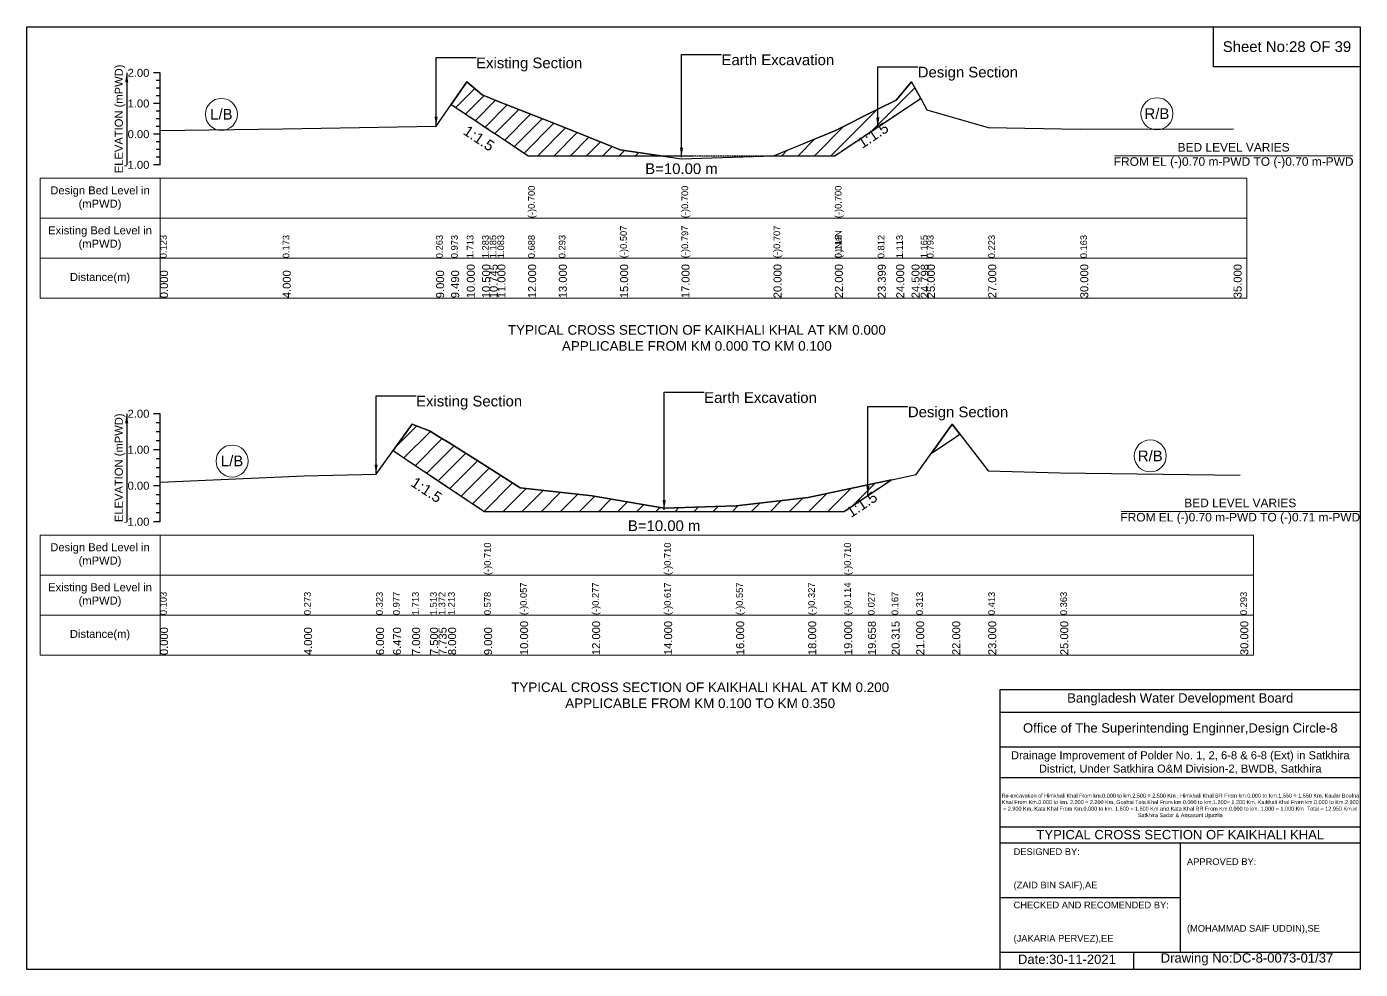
# Model space of a CAD drawing. Header units: inches. Extents: x 93000 to 486000, y -4242 to 0.
# Drawn here: x 370000 to 376000, y -4242 to 0 of the extents above; entities that cross this region are included whole.
import ezdxf

# ---------------------------------------------------------------- set-up
doc = ezdxf.new("R2010")
doc.units = ezdxf.units.IN
doc.header["$LTSCALE"] = 7
doc.header["$MEASUREMENT"] = 0
doc.linetypes.add('DASHED', pattern=[0.75, 0.5, -0.25])
for name, color, linetype, lineweight in [('Cross section Data Border', 7, 'Continuous', 9), ('Cross Section Labels', 7, 'Continuous', 9), ('Design_Bed_Level for Xsection', 7, 'DASHED', 25), ('Existing_Bed_Level for Xsection', 7, 'Continuous', 25), ('Long Section Labels', 7, 'Continuous', 9)]:
    doc.layers.add(name, color=color, linetype=linetype, lineweight=lineweight)
doc.styles.get("Standard").update_dxf_attribs({"font": 'arial.ttf'})
doc.dimstyles.get("Standard").update_dxf_attribs({"dimtxt": 0.18, "dimasz": 0.18, "dimexe": 0.18, "dimexo": 0.0625, "dimgap": 0.09, "dimtad": 0, "dimtih": 1, "dimtoh": 1, "dimdec": 4, "dimzin": 0, "dimdsep": 46, "dimtxsty": 'Standard', "dimcen": 0.09, "dimadec": 0, "dimazin": 0, "dimtfac": 1, "dimtdec": 4, "dimtofl": 0, "dimtmove": 0, "dimatfit": 3, "dimfxl": 1, "dimtolj": 1, "dimtzin": 0, "dimarcsym": 0})

msp = doc.modelspace()

# ---------------------------------------------------------------- hatches: boundary and pattern name
at = {"layer": 'Existing_Bed_Level for Xsection'}
h = msp.add_hatch(dxfattribs=at)
h.set_pattern_fill('ANSI31', color=256, scale=414, style=0)
h.paths.add_polyline_path([(371909.6, -349.7), (371980, -396.6), (372049, -442.6), (372082.8, -465.2), (372118, -488.6), (372256, -580.6), (372394, -580.6), (372670, -580.6), (372853.7, -580.6), (372670, -554), (372394, -443.6), (372256, -389.1), (372118, -334.6), (372082.8, -320.5), (372049, -307), (371980, -247.6)])
h = msp.add_hatch(dxfattribs=at)
h.set_pattern_fill('ANSI31', color=256, scale=414, style=0)
h.paths.add_polyline_path([(373362.4, -580.6), (373636, -580.6), (373829, -451.9), (373912, -396.6), (373981, -350.6), (374022.1, -323.2), (373981, -247.6), (373912, -330.4), (373829, -371.9), (373636, -468.4)])
h = msp.add_hatch(dxfattribs=at)
h.set_pattern_fill('ANSI31', color=256, scale=486, style=0)
h.paths.add_polyline_path([(371648.2, -1907.8), (371734, -1965.1), (371815, -2019.1), (371853.1, -2044.5), (371896, -2073.1), (372058, -2181.1), (372220, -2181.1), (372544, -2181.1), (372868, -2181.1), (373192, -2181.1), (373516, -2181.1), (373678, -2181.1), (373784.6, -2110), (373891.1, -2039), (373784.6, -2061.7), (373678, -2084.5), (373516, -2119), (373192, -2156.3), (372868, -2166), (372544, -2110.9), (372220, -2075.3), (372058, -1972.4), (371896, -1869.5), (371853.1, -1843.8), (371815, -1820.9), (371734, -1788.5)])
h = msp.add_hatch(dxfattribs=at)
h.set_pattern_fill('ANSI31', color=256, scale=486, style=0)
h.paths.add_polyline_path([(374070.6, -1919.4), (374164, -1857.1), (374198.8, -1833.8), (374164, -1788.5)])

# ---------------------------------------------------------------- linework, layer by layer
for points in [[(370000, 0), (376000, 0), (376000, -4242), (370000, -4242)], [(375340, 0), (376000, 0), (376000, -180), (375340, -180)]]:
    msp.add_lwpolyline(points, close=True)
for points in [[(374380, -4242), (374380, -2982), (376000, -2982)], [(374380, -3084), (376000, -3084)], [(374380, -3240), (376000, -3240)], [(374380, -3378), (376000, -3378)], [(374380, -3600), (376000, -3600)], [(374380, -3672), (376000, -3672)], [(375190, -3672), (375190, -4164)], [(374380, -3918), (375190, -3918)], [(374380, -4164), (376000, -4164)], [(374980, -4164), (374980, -4242)]]:
    msp.add_lwpolyline(points)
at = {"layer": 'Cross section Data Border'}
for points in [[(370060, -682), (375490, -682), (375490, -1222), (370060, -1222)], [(370060, -2288), (375520, -2288), (375520, -2828), (370060, -2828)]]:
    msp.add_lwpolyline(points, close=True, dxfattribs=at)
for points in [[(370600, -682), (370600, -1222)], [(370060, -862), (375490, -862)], [(370060, -1042), (375490, -1042)], [(370600, -2288), (370600, -2828)], [(370060, -2468), (375520, -2468)], [(370060, -2648), (375520, -2648)]]:
    msp.add_lwpolyline(points, dxfattribs=at)
at = {"layer": 'Cross Section Labels'}
for points in [[(374894.2, -580.6), (375965.8, -580.6)], [(374924.2, -2181.1), (375995.8, -2181.1)]]:
    msp.add_lwpolyline(points, dxfattribs=at)
for centre in [(370876, -394.6), (375085, -391.8), (375055, -1931.9), (370924, -1954.6)]:
    msp.add_circle(centre, 72, dxfattribs=at)
at = {"layer": 'Design_Bed_Level for Xsection'}
for points in [[(371909.6, -349.7), (372082.8, -465.2), (372256, -580.6), (372946, -580.6), (373636, -580.6), (373829, -451.9), (374022.1, -323.2)], [(371648.2, -1907.8), (371853.1, -2044.5), (372058, -2181.1), (372868, -2181.1), (373678, -2181.1), (373784.6, -2110), (373891.1, -2039)]]:
    msp.add_lwpolyline(points, dxfattribs=at)
at = {"layer": 'Existing_Bed_Level for Xsection'}
for points in [[(370600, -208), (370570, -208)], [(370600, -622), (370600, -484), (370600, -346), (370600, -208)], [(370600, -242.5), (370582, -242.5)], [(370600, -277), (370582, -277)], [(370600, -467), (371152, -460.1), (371842, -447.7), (371909.6, -349.7), (371980, -247.6), (372049, -307), (372082.8, -320.5), (372118, -334.6), (372256, -389.1), (372256, -389.1), (372394, -443.6), (372670, -554), (372946, -594), (372946, -594), (373360, -581.6), (373636, -468.4), (373636, -468.4), (373829, -371.9), (373912, -330.4), (373981, -247.6), (374022.1, -323.2), (374050, -374.6), (374326, -453.2), (374740, -461.5), (375430, -460.1)], [(370600, -346), (370570, -346)], [(370600, -311.5), (370582, -311.5)], [(370600, -380.5), (370582, -380.5)], [(370600, -415), (370582, -415)], [(370600, -449.5), (370582, -449.5)], [(370600, -484), (370570, -484)], [(370600, -518.5), (370582, -518.5)], [(370600, -553), (370582, -553)], [(370600, -587.5), (370582, -587.5)], [(370600, -622), (370570, -622)], [(370600, -1742), (370570, -1742)], [(370600, -1782.5), (370582, -1782.5)], [(370600, -2228), (370600, -2066), (370600, -1904), (370600, -1742)], [(370600, -2049.4), (371248, -2021.8), (371572, -2013.7), (371648.2, -1907.8), (371734, -1788.5), (371815, -1820.9), (371853.1, -1843.8), (371896, -1869.5), (372058, -1972.4), (372058, -1972.4), (372220, -2075.3), (372544, -2110.9), (372868, -2166), (372868, -2166), (373192, -2156.3), (373516, -2119), (373678, -2084.5), (373678, -2084.5), (373784.6, -2061.7), (373891.1, -2039), (374002, -2015.3), (374164, -1788.5), (374326, -1999.1), (374650, -2007.2), (375460, -2018.6)], [(370600, -1823), (370582, -1823)], [(370600, -1904), (370570, -1904)], [(370600, -1863.5), (370582, -1863.5)], [(370600, -1944.5), (370582, -1944.5)], [(370600, -1985), (370582, -1985)], [(370600, -2025.5), (370582, -2025.5)], [(370600, -2066), (370570, -2066)], [(370600, -2106.5), (370582, -2106.5)], [(370600, -2147), (370582, -2147)], [(370600, -2187.5), (370582, -2187.5)], [(370600, -2228), (370570, -2228)]]:
    msp.add_lwpolyline(points, dxfattribs=at)
for points in [[(371909.6, -349.7), (371980, -396.6), (372049, -442.6), (372082.8, -465.2), (372118, -488.6), (372256, -580.6), (372256, -580.6), (372394, -580.6), (372670, -580.6), (372853.7, -580.6), (372670, -554), (372394, -443.6), (372256, -389.1), (372256, -389.1), (372118, -334.6), (372082.8, -320.5), (372049, -307), (371980, -247.6)], [(373362.4, -580.6), (373636, -580.6), (373636, -580.6), (373829, -451.9), (373912, -396.6), (373981, -350.6), (374022.1, -323.2), (373981, -247.6), (373912, -330.4), (373829, -371.9), (373636, -468.4), (373636, -468.4)], [(371648.2, -1907.8), (371734, -1965.1), (371815, -2019.1), (371853.1, -2044.5), (371896, -2073.1), (372058, -2181.1), (372058, -2181.1), (372220, -2181.1), (372544, -2181.1), (372868, -2181.1), (372868, -2181.1), (373192, -2181.1), (373516, -2181.1), (373678, -2181.1), (373678, -2181.1), (373784.6, -2110), (373891.1, -2039), (373784.6, -2061.7), (373678, -2084.5), (373678, -2084.5), (373516, -2119), (373192, -2156.3), (372868, -2166), (372868, -2166), (372544, -2110.9), (372220, -2075.3), (372058, -1972.4), (372058, -1972.4), (371896, -1869.5), (371853.1, -1843.8), (371815, -1820.9), (371734, -1788.5)], [(374070.6, -1919.4), (374164, -1857.1), (374198.8, -1833.8), (374164, -1788.5)]]:
    msp.add_lwpolyline(points, close=True, dxfattribs=at)

# ---------------------------------------------------------------- texts
at = {"attachment_point": 5}
for s, insert, char_height in [('Sheet No:28 OF 39', (375670, -90), 48), ('Bangladesh Water Development Board', (375190, -3027), 42), ('Office of The Superintending Enginner,Design Circle-8', (375190, -3162), 42)]:
    msp.add_mtext(s, dxfattribs=dict(at, insert=insert, char_height=char_height))
for s, insert, char_height, width, attachment_point in [('Drainage Improvement of Polder No. 1, 2, 6-8 & 6-8 (Ext) in Satkhira District, Under Satkhira O&M Division-2, BWDB, Satkhira', (375190, -3312), 36, 1680, 5), ('Re-excavation of Himkhali Khal From km.0.000 to km.2.500 = 2.500 Km , Himkhali Khal BR From km.0.000 to Km.1.550 = 1.550 Km, Kaular Boulna Khal From Km.0.000 to km. 2.200 = 2.200 Km, Goshai Tola Khal From km.0.000 to km.1.200= 1.200 Km, Kaikhali Khal From km.0.000 to Km.2.900 = 2.900 Km, Kata Khal From Km.0.000 to km. 1.600 = 1.600 Km and Kata Khal BR From Km.0.000 to km. 1.000 = 1.000 Km  Total = 12.950 Km.in Satkhira Sadar & Assasuni Upazila', (375190, -3507), 17.611, 1620, 5), ('TYPICAL CROSS SECTION OF KAIKHALI KHAL', (375190, -3636), 42, 1680, 5), ('DESIGNED BY:^J^J^J(ZAID BIN SAIF),AE', (374440, -3792), 30, 840, 4), ('APPROVED BY:^J^J^J^J^J^J(MOHAMMAD SAIF UDDIN),SE', (375220, -3912), 30, 840, 4), ('CHECKED AND RECOMENDED BY:^J^J^J(JAKARIA PERVEZ),EE', (374440, -4032), 30, 840, 4), ('Date:30-11-2021', (374680, -4197), 42, 840, 5), ('Drawing No:DC-8-0073-01/37', (375490, -4197), 42, 1320, 5)]:
    msp.add_mtext(s, dxfattribs=dict(insert=insert, char_height=char_height, width=width, attachment_point=attachment_point))
at = {"layer": 'Cross section Data Border', "char_height": 36, "width": 480, "attachment_point": 5}
for s, insert in [('Design Bed Level in (mPWD)', (370330, -772)), ('Existing Bed Level in (mPWD)', (370330, -952)), ('Distance(m)', (370330, -1132)), ('Design Bed Level in (mPWD)', (370330, -2378)), ('Existing Bed Level in (mPWD)', (370330, -2558)), ('Distance(m)', (370330, -2738))]:
    msp.add_mtext(s, dxfattribs=dict(at, insert=insert))
at = {"layer": 'Cross Section Labels'}
for s, insert, char_height, attachment_point in [('Existing Section', (372022, -139), 48, 1), ('Earth Excavation', (373126, -125.2), 48, 1), ('Design Section', (374009, -180.4), 48, 1), ('L/B', (370876, -394.6), 48, 5), ('R/B', (375085, -391.8), 48, 5), ('BED LEVEL VARIES ^JFROM EL (-)0.70 m-PWD TO (-)0.70 m-PWD', (375430, -580.6), 38.4, 5), ('B=10.00 m', (372946, -615.1), 48, 2), ('TYPICAL CROSS SECTION OF KAIKHALI KHAL AT KM 0.000^JAPPLICABLE FROM KM 0.000 TO KM 0.100', (373015, -1401), 43.2, 5), ('Existing Section', (371752, -1661), 48, 1), ('Earth Excavation', (373048, -1644.8), 48, 1), ('Design Section', (373964.6, -1709.6), 48, 1), ('R/B', (375055, -1931.9), 48, 5), ('L/B', (370924, -1954.6), 48, 5), ('BED LEVEL VARIES ^JFROM EL (-)0.70 m-PWD TO (-)0.71 m-PWD', (375460, -2181.1), 38.4, 5), ('B=10.00 m', (372868, -2221.6), 48, 2), ('TYPICAL CROSS SECTION OF KAIKHALI KHAL AT KM 0.200^JAPPLICABLE FROM KM 0.100 TO KM 0.350', (373030, -3009), 43.2, 5)]:
    msp.add_mtext(s, dxfattribs=dict(at, insert=insert, char_height=char_height, attachment_point=attachment_point))
at = {"layer": 'Cross Section Labels', "char_height": 48, "attachment_point": 2}
for insert, rotation in [((372048.3, -482.4), 326.30993), ((373794.5, -469.2), 33.69007), ((371812.6, -2064.7), 326.30993), ((373744.1, -2130.3), 33.69007)]:
    msp.add_mtext('1:1.5', dxfattribs=dict(at, insert=insert, rotation=rotation))
at = {"layer": 'Existing_Bed_Level for Xsection', "char_height": 36, "attachment_point": 5, "rotation": 90}
for insert in [(370420, -415), (370420, -1985)]:
    msp.add_mtext('ELEVATION (mPWD)', dxfattribs=dict(at, insert=insert))
at = {"layer": 'Existing_Bed_Level for Xsection', "char_height": 36, "attachment_point": 6}
for s, insert in [('2.00', (370552, -208)), ('1.00', (370552, -346)), ('0.00', (370552, -484)), ('-1.00', (370552, -622)), ('2.00', (370552, -1742)), ('1.00', (370552, -1904)), ('0.00', (370552, -2066)), ('-1.00', (370552, -2228))]:
    msp.add_mtext(s, dxfattribs=dict(at, insert=insert))
at = {"layer": 'Long Section Labels', "attachment_point": 1, "rotation": 90}
for s, insert, char_height in [('(-)0.700', (372256, -862), 30), ('(-)0.700', (372946, -862), 30), ('(-)0.700', (373636, -862), 30), ('(-)0.507', (372670, -1042), 30), ('(-)0.797', (372946, -1042), 30), ('(-)0.797', (372946, -1042), 30), ('(-)0.797', (372946, -1042), 30), ('(-)0.707', (373360, -1042), 30), ('0.123', (370600, -1042), 30), ('0.173', (371152, -1042), 30), ('0.173', (371152, -1042), 30), ('0.263', (371842, -1042), 30), ('0.973', (371909.6, -1042), 30), ('1.713', (371980, -1042), 30), ('1.713', (371980, -1042), 30), ('1.283', (372049, -1042), 30), ('1.185', (372082.8, -1042), 30), ('1.083', (372118, -1042), 30), ('0.688', (372256, -1042), 30), ('0.688', (372256, -1042), 30), ('0.688', (372256, -1042), 30), ('0.293', (372394, -1042), 30), ('(-)NaN', (373636, -1042), 30), ('0.113', (373636, -1042), 30), ('0.113', (373636, -1042), 30), ('0.812', (373829, -1042), 30), ('1.113', (373912, -1042), 30), ('1.165', (374022.1, -1042), 30), ('0.793', (374050, -1042), 30), ('0.223', (374326, -1042), 30), ('0.163', (374740, -1042), 30), ('10.000', (371980, -1222), 36), ('10.500', (372049, -1222), 36), ('10.745', (372082.8, -1222), 36), ('11.000', (372118, -1222), 36), ('12.000', (372256, -1222), 36), ('12.000', (372256, -1222), 36), ('12.000', (372256, -1222), 36), ('13.000', (372394, -1222), 36), ('15.000', (372670, -1222), 36), ('17.000', (372946, -1222), 36), ('17.000', (372946, -1222), 36), ('17.000', (372946, -1222), 36), ('20.000', (373360, -1222), 36), ('22.000', (373636, -1222), 36), ('22.000', (373636, -1222), 36), ('22.000', (373636, -1222), 36), ('23.399', (373829, -1222), 36), ('24.000', (373912, -1222), 36), ('24.500', (373981, -1222), 36), ('24.798', (374022.1, -1222), 36), ('25.000', (374050, -1222), 36), ('27.000', (374326, -1222), 36), ('30.000', (374740, -1222), 36), ('35.000', (375430, -1222), 36), ('0.000', (370600, -1222), 36), ('4.000', (371152, -1222), 36), ('9.000', (371842, -1222), 36), ('9.490', (371909.6, -1222), 36), ('(-)0.710', (372058, -2468), 30), ('(-)0.710', (372868, -2468), 30), ('(-)0.710', (373678, -2468), 30), ('(-)0.057', (372220, -2648), 30), ('(-)0.277', (372544, -2648), 30), ('(-)0.617', (372868, -2648), 30), ('(-)0.617', (372868, -2648), 30), ('(-)0.617', (372868, -2648), 30), ('(-)0.557', (373192, -2648), 30), ('(-)0.327', (373516, -2648), 30), ('(-)0.114', (373678, -2648), 30), ('(-)0.114', (373678, -2648), 30), ('(-)0.114', (373678, -2648), 30), ('0.103', (370600, -2648), 30), ('0.273', (371248, -2648), 30), ('0.323', (371572, -2648), 30), ('0.977', (371648.2, -2648), 30), ('1.713', (371734, -2648), 30), ('1.713', (371734, -2648), 30), ('1.513', (371815, -2648), 30), ('1.372', (371853.1, -2648), 30), ('1.213', (371896, -2648), 30), ('0.578', (372058, -2648), 30), ('0.578', (372058, -2648), 30), ('0.578', (372058, -2648), 30), ('0.027', (373784.6, -2648), 30), ('0.167', (373891.1, -2648), 30), ('0.313', (374002, -2648), 30), ('0.413', (374326, -2648), 30), ('0.363', (374650, -2648), 30), ('0.293', (375460, -2648), 30), ('10.000', (372220, -2828), 36), ('12.000', (372544, -2828), 36), ('14.000', (372868, -2828), 36), ('14.000', (372868, -2828), 36), ('14.000', (372868, -2828), 36), ('16.000', (373192, -2828), 36), ('18.000', (373516, -2828), 36), ('19.000', (373678, -2828), 36), ('19.000', (373678, -2828), 36), ('19.000', (373678, -2828), 36), ('19.658', (373784.6, -2828), 36), ('20.315', (373891.1, -2828), 36), ('21.000', (374002, -2828), 36), ('22.000', (374164, -2828), 36), ('23.000', (374326, -2828), 36), ('25.000', (374650, -2828), 36), ('30.000', (375460, -2828), 36), ('0.000', (370600, -2828), 36), ('4.000', (371248, -2828), 36), ('6.000', (371572, -2828), 36), ('6.470', (371648.2, -2828), 36), ('7.000', (371734, -2828), 36), ('7.500', (371815, -2828), 36), ('7.735', (371853.1, -2828), 36), ('8.000', (371896, -2828), 36), ('9.000', (372058, -2828), 36), ('9.000', (372058, -2828), 36), ('9.000', (372058, -2828), 36)]:
    msp.add_mtext(s, dxfattribs=dict(at, insert=insert, char_height=char_height))

# ---------------------------------------------------------------- leaders
at = {"layer": 'Cross Section Labels', "annotation_type": 0, "has_hookline": 1, "hookline_direction": 0}
for points, text_width in [([(371842, -447.7), (371842, -139), (372021.9, -139)], 467.2), ([(372946, -587.3), (372946, -125.2), (373125.9, -125.2)], 497), ([(373829, -451.9), (373829, -180.4), (374009, -180.4)], 441.2), ([(371572, -2013.7), (371572, -1661), (371751.9, -1661)], 467.2), ([(372868, -2173.5), (372868, -1644.8), (373047.9, -1644.8)], 497), ([(373784.6, -2110), (373784.6, -1709.6), (373964.5, -1709.6)], 441.2)]:
    msp.add_leader(points, dimstyle='Standard', override={"dimasz": 43.2}, dxfattribs=dict(at, text_width=text_width))
at = {"layer": 'Existing_Bed_Level for Xsection'}
for points in [[(370450, -208), (370450, -622)], [(370450, -1742), (370450, -2228)]]:
    msp.add_leader(points, dimstyle='Standard', override={"dimasz": 43.2}, dxfattribs=at)

doc.saveas('drawing.dxf')
